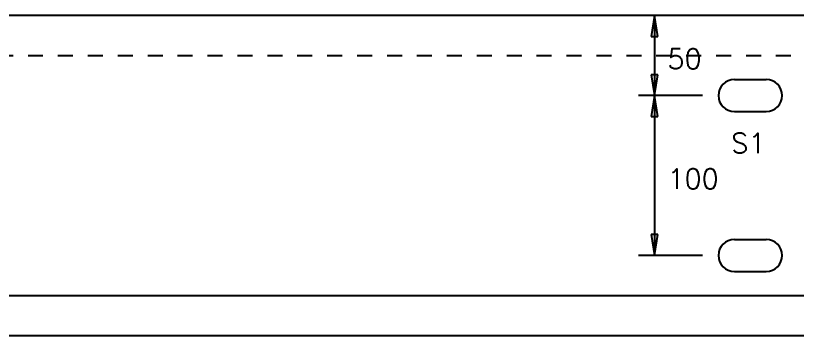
# Model space of a CAD drawing. Extents: x 0 to 428, y 0 to 297.
# Drawn here: x 247.4 to 309.5, y 94.5 to 119.9 of the extents above; entities that cross this region are included whole.
import ezdxf

# ---------------------------------------------------------------- set-up
doc = ezdxf.new("R2010")
doc.units = 0
doc.linetypes.add('CONTIN', pattern=[0])
doc.linetypes.add('DASHED', pattern=[2.38, 1.19, -1.19])
doc.layers.get('0').update_dxf_attribs({"linetype": 'CONTIN'})
for name, color, linetype in [('1', 7, 'CONTIN'), ('11', 7, 'CONTIN'), ('2', 7, 'CONTIN'), ('3', 1, 'CONTIN'), ('6', 4, 'CONTIN'), ('7', 3, 'DASHED')]:
    doc.layers.add(name, color=color, linetype=linetype)
doc.styles.add('SIMPLEX', font='SIMPLEX')

# ---------------------------------------------------------------- blocks, each defined once
blk = doc.blocks.new('WBSLOT')
at = {"layer": '6'}
for p, q in [((-1.27, 1.27), (1.27, 1.27)), ((-1.27, -1.27), (1.27, -1.27))]:
    blk.add_line(p, q, dxfattribs=at)
for centre, start, end in [((-1.27, 0), 90, 270), ((1.27, 0), 270, 90)]:
    blk.add_arc(centre, 1.27, start, end, dxfattribs=at)
blk = doc.blocks.new('ARROW')
at = {"layer": '2'}
for p, q in [((0, 0), (-1.651, 0.275)), ((-1.651, 0.275), (-1.651, -0.275)), ((-1.651, -0.275), (0, 0))]:
    blk.add_line(p, q, dxfattribs=at)
blk = doc.blocks.new('CZEPIECE')
at = {"layer": '1'}
for p, q in [((394.6, 55.88), (50.8, 55.88)), ((50.8, 33.655), (394.6, 33.655)), ((50.8, 30.48), (394.6, 30.48))]:
    blk.add_line(p, q, dxfattribs=at)
at = {"layer": '2'}
for p, q in [((304.529, 55.88), (296.909, 55.88)), ((298.179, 55.88), (298.179, 49.53)), ((301.989, 49.53), (296.909, 49.53)), ((301.989, 49.53), (296.909, 49.53)), ((298.179, 49.53), (298.179, 36.83)), ((301.989, 36.83), (296.909, 36.83))]:
    blk.add_line(p, q, dxfattribs=at)
at = {"layer": '7'}
blk.add_line((50.8, 52.705), (394.6, 52.705), dxfattribs=at)
at = {"layer": '2'}
for p, rotation in [((298.179, 55.88), 90), ((298.179, 49.53), -90), ((298.179, 49.53), 90), ((298.179, 36.83), -90)]:
    blk.add_blockref('ARROW', p, dxfattribs=dict(at, rotation=rotation))
at = {"layer": '6'}
for p in [(305.799, 49.53), (305.799, 36.83)]:
    blk.add_blockref('WBSLOT', p, dxfattribs=at)
at = {"layer": '11', "style": 'SIMPLEX'}
for s, p in [('50', (299.206, 51.647)), ('100', (299.206, 42.122))]:
    blk.add_text(s, height=1.587, dxfattribs=at).set_placement(p)
at = {"layer": '3', "style": 'SIMPLEX'}
blk.add_text('S1', height=1.587, dxfattribs=at).set_placement((304.275, 44.958))

msp = doc.modelspace()

# ---------------------------------------------------------------- block references
msp.add_blockref('CZEPIECE', (0, 64))

doc.saveas('drawing.dxf')
